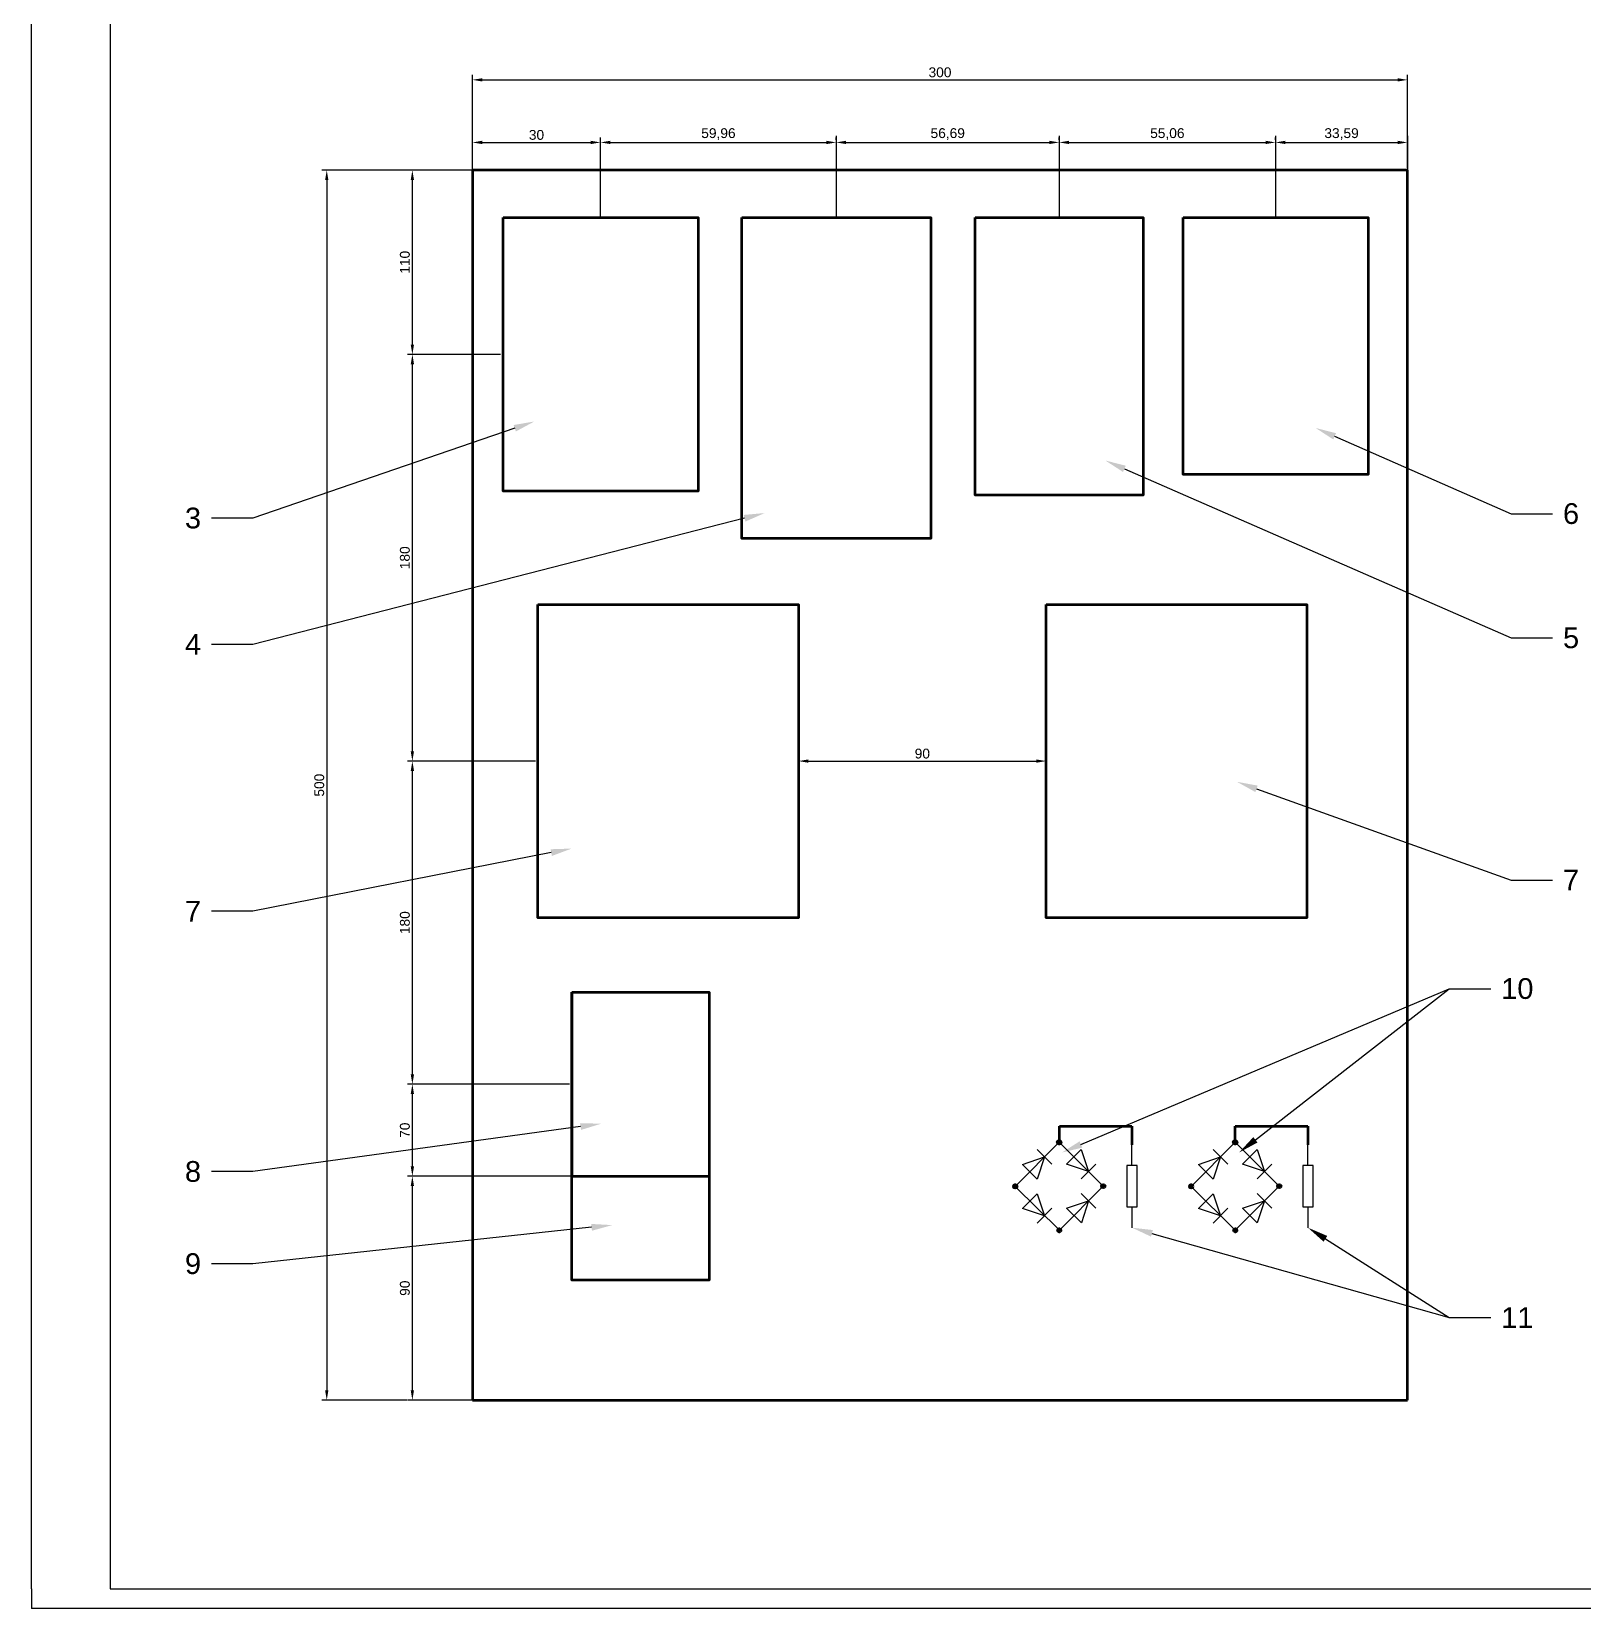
# Model space of a CAD drawing. Header units: millimetres. Extents: x 1158 to 1752, y 1553 to 2378.
# Drawn here: x 1158.1 to 1552.9, y 1553 to 1954.2 of the extents above; entities that cross this region are included whole.
import ezdxf
from ezdxf import colors
from ezdxf.entities.mleader import LeaderData, LeaderLine
from ezdxf.enums import TextEntityAlignment as Align
from ezdxf.math import Vec2, Vec3

# ---------------------------------------------------------------- set-up
doc = ezdxf.new("R2010")
doc.units = ezdxf.units.MM
doc.layers.add('SYMS', color=7, linetype='Continuous')
doc.styles.get("Standard").update_dxf_attribs({"font": 'arial.ttf'})
doc.styles.add('WD_IEC', font='isocp2.shx', dxfattribs={"width": 0.9, "height": 4})
doc.dimstyles.new('ISO-25', dxfattribs={"dimtxt": 2.5, "dimasz": 2.5, "dimexe": 1.25, "dimexo": 0.625, "dimtad": 1, "dimtxsty": 'Standard', "dimcen": 2.5, "dimadec": 0, "dimazin": 0, "dimtfac": 1, "dimtmove": 0, "dimatfit": 3, "dimfxl": 1, "dimarcsym": 0})

# ---------------------------------------------------------------- blocks, each defined once
blk = doc.blocks.new('HDI1')
for p, q in [((-7.5, 0), (7.5, 0)), ((-2.5, 2.5), (2.5, 0)), ((-2.5, -2.5), (-2.5, 2.5)), ((2.5, 0), (-2.5, -2.5)), ((2.5, -2.5), (2.5, 2.5))]:
    blk.add_line(p, q)
at = {"style": 'WD_IEC'}
for tag, p in [('INST', (0, 11.12)), ('LOC', (0, 7.62)), ('TAG1', (0, 4.12)), ('DESC1', (0, -7.5)), ('DESC2', (0, -11)), ('DESC3', (0, -14.5))]:
    blk.add_attdef(tag, text='', height=2.5, dxfattribs=at).set_placement(p, align=Align.CENTER)
for tag, p, height, flags in [('MFG', (4.92, 12.12), 1.5, 9), ('CAT', (4.92, 9.62), 1.5, 9), ('X4TERM01', (-7.5, 0), 0.32, 1), ('TERM01', (-7.5, 1), 2, 8), ('X1TERM02', (7.5, 0), 0.32, 1), ('ASSYCODE', (12.25, -2.75), 1, 1), ('FAMILY', (12.25, -4.25), 1, 1), ('WDBLKNAM', (12.25, -7.25), 1, 1), ('CATDESC', (12.25, -5.75), 1, 1)]:
    blk.add_attdef(tag, p, '', height=height, dxfattribs=dict(at, flags=flags))
at = {"style": 'WD_IEC', "flags": 8}
blk.add_attdef('TERM02', text='', height=2, dxfattribs=at).set_placement((7.5, 1), align=Align.RIGHT)
blk = doc.blocks.new('HRE1B')
for p, q in [((-5, 0), (-10, 0)), ((5, 0), (10, 0))]:
    blk.add_line(p, q)
blk.add_lwpolyline([(-5, -1.25), (5, -1.25), (5, 1.25), (-5, 1.25)], close=True)
at = {"style": 'WD_IEC'}
for tag, p in [('INST', (-7.5, 11.12)), ('LOC', (-7.5, 7.62)), ('TAG1', (-7.5, 4.12)), ('DESC1', (-7.5, -7.25)), ('DESC2', (-7.5, -10.75)), ('DESC3', (-7.5, -14.25))]:
    blk.add_attdef(tag, text='', height=2.5, dxfattribs=at).set_placement(p, align=Align.RIGHT)
for tag, p, height, flags in [('MFG', (7.42, 12.12), 1.5, 9), ('CAT', (7.42, 9.62), 1.5, 9), ('X4TERM01', (-10, 0), 0.32, 1), ('TERM01', (-10, 1), 2, 8), ('X1TERM02', (10, 0), 0.32, 1), ('ASSYCODE', (6, -2.75), 1, 1), ('FAMILY', (6, -4.25), 1, 1), ('CATDESC', (6, -5.75), 1, 1)]:
    blk.add_attdef(tag, p, '', height=height, dxfattribs=dict(at, flags=flags))
blk.add_attdef('RATING1', (-2.58, 4.12), '', height=2.5, dxfattribs=at)
at = {"style": 'WD_IEC', "flags": 8}
blk.add_attdef('TERM02', text='', height=2, dxfattribs=at).set_placement((10, 1), align=Align.RIGHT)
blk = doc.blocks.new('*D18')
at = {"color": 0, "lineweight": -2, "transparency": 16777216}
for p, q in [((1295.82, 1662.94), (1253.77, 1662.94)), ((1255.02, 1608.46), (1255.02, 1660.44)), ((1270.48, 1605.96), (1253.77, 1605.96))]:
    blk.add_line(p, q, dxfattribs=at)
at = {"color": 0, "lineweight": 25, "transparency": 16777216}
for points in [[(1254.6, 1660.44), (1255.44, 1660.44), (1255.02, 1662.94)], [(1254.6, 1608.46), (1255.44, 1608.46), (1255.02, 1605.96)]]:
    blk.add_solid(points, dxfattribs=at)
at = {"layer": 'Defpoints', "color": 0, "lineweight": 25, "transparency": 16777216}
for p in [(1255.02, 1662.94), (1296.44, 1662.94), (1271.11, 1605.96)]:
    blk.add_point(p, dxfattribs=at)
at = {"color": 0, "transparency": 16777216, "insert": (1253.12, 1634.45), "char_height": 2.5, "attachment_point": 5, "rotation": 90}
blk.add_mtext('90', dxfattribs=at)
blk = doc.blocks.new('*D19')
at = {"color": 0, "lineweight": -2, "transparency": 16777216}
for p, q in [((1294.99, 1686.34), (1253.77, 1686.34)), ((1255.02, 1665.44), (1255.02, 1683.84)), ((1254.39, 1662.94), (1253.77, 1662.94))]:
    blk.add_line(p, q, dxfattribs=at)
at = {"color": 0, "lineweight": 25, "transparency": 16777216}
for points in [[(1254.6, 1683.84), (1255.44, 1683.84), (1255.02, 1686.34)], [(1254.6, 1665.44), (1255.44, 1665.44), (1255.02, 1662.94)]]:
    blk.add_solid(points, dxfattribs=at)
at = {"layer": 'Defpoints', "color": 0, "lineweight": 25, "transparency": 16777216}
for p in [(1255.02, 1686.34), (1295.62, 1686.34), (1255.02, 1662.94)]:
    blk.add_point(p, dxfattribs=at)
at = {"color": 0, "transparency": 16777216, "insert": (1253.12, 1674.64), "char_height": 2.5, "attachment_point": 5, "rotation": 90}
blk.add_mtext('70', dxfattribs=at)
blk = doc.blocks.new('*D20')
at = {"color": 0, "lineweight": -2, "transparency": 16777216}
for p, q in [((1286.31, 1768.55), (1253.77, 1768.55)), ((1255.02, 1688.84), (1255.02, 1766.05)), ((1254.39, 1686.34), (1253.77, 1686.34))]:
    blk.add_line(p, q, dxfattribs=at)
at = {"color": 0, "lineweight": 25, "transparency": 16777216}
for points in [[(1254.6, 1766.05), (1255.44, 1766.05), (1255.02, 1768.55)], [(1254.6, 1688.84), (1255.44, 1688.84), (1255.02, 1686.34)]]:
    blk.add_solid(points, dxfattribs=at)
at = {"layer": 'Defpoints', "color": 0, "lineweight": 25, "transparency": 16777216}
for p in [(1255.02, 1768.55), (1286.94, 1768.55), (1255.02, 1686.34)]:
    blk.add_point(p, dxfattribs=at)
at = {"color": 0, "transparency": 16777216, "insert": (1253.12, 1727.44), "char_height": 2.5, "attachment_point": 5, "rotation": 90}
blk.add_mtext('180', dxfattribs=at)
blk = doc.blocks.new('*D21')
at = {"color": 0, "lineweight": -2, "transparency": 16777216}
for p, q in [((1277.48, 1872.02), (1253.77, 1872.02)), ((1255.02, 1771.05), (1255.02, 1869.52)), ((1254.39, 1768.55), (1253.77, 1768.55))]:
    blk.add_line(p, q, dxfattribs=at)
at = {"color": 0, "lineweight": 25, "transparency": 16777216}
for points in [[(1254.6, 1869.52), (1255.44, 1869.52), (1255.02, 1872.02)], [(1254.6, 1771.05), (1255.44, 1771.05), (1255.02, 1768.55)]]:
    blk.add_solid(points, dxfattribs=at)
at = {"layer": 'Defpoints', "color": 0, "lineweight": 25, "transparency": 16777216}
for p in [(1255.02, 1872.02), (1278.11, 1872.02), (1255.02, 1768.55)]:
    blk.add_point(p, dxfattribs=at)
at = {"color": 0, "transparency": 16777216, "insert": (1253.12, 1820.28), "char_height": 2.5, "attachment_point": 5, "rotation": 90}
blk.add_mtext('180', dxfattribs=at)
blk = doc.blocks.new('*D22')
at = {"color": 0, "lineweight": -2, "transparency": 16777216}
for p, q in [((1254.39, 1918.9), (1253.77, 1918.9)), ((1255.02, 1874.52), (1255.02, 1916.4)), ((1254.39, 1872.02), (1253.77, 1872.02))]:
    blk.add_line(p, q, dxfattribs=at)
at = {"color": 0, "lineweight": 25, "transparency": 16777216}
for points in [[(1254.6, 1916.4), (1255.44, 1916.4), (1255.02, 1918.9)], [(1254.6, 1874.52), (1255.44, 1874.52), (1255.02, 1872.02)]]:
    blk.add_solid(points, dxfattribs=at)
at = {"layer": 'Defpoints', "color": 0, "lineweight": 25, "transparency": 16777216}
for p in [(1255.02, 1918.9), (1255.02, 1918.9), (1255.02, 1872.02)]:
    blk.add_point(p, dxfattribs=at)
at = {"color": 0, "transparency": 16777216, "insert": (1253.12, 1895.46), "char_height": 2.5, "attachment_point": 5, "rotation": 90}
blk.add_mtext('110', dxfattribs=at)
blk = doc.blocks.new('*D23')
at = {"color": 0, "lineweight": -2, "transparency": 16777216}
for p, q in [((1253.57, 1918.9), (1231.99, 1918.9)), ((1233.24, 1916.4), (1233.24, 1608.46)), ((1253.57, 1605.96), (1231.99, 1605.96))]:
    blk.add_line(p, q, dxfattribs=at)
at = {"color": 0, "lineweight": 25, "transparency": 16777216}
for points in [[(1232.82, 1916.4), (1233.66, 1916.4), (1233.24, 1918.9)], [(1232.82, 1608.46), (1233.66, 1608.46), (1233.24, 1605.96)]]:
    blk.add_solid(points, dxfattribs=at)
at = {"layer": 'Defpoints', "color": 0, "lineweight": 25, "transparency": 16777216}
for p in [(1254.19, 1918.9), (1233.24, 1605.96), (1254.19, 1605.96)]:
    blk.add_point(p, dxfattribs=at)
at = {"color": 0, "transparency": 16777216, "insert": (1231.34, 1762.43), "char_height": 2.5, "attachment_point": 5, "rotation": 90}
blk.add_mtext('500', dxfattribs=at)
blk = doc.blocks.new('*D24')
at = {"color": 0, "lineweight": -2, "transparency": 16777216}
for p, q in [((1353.26, 1769.17), (1353.26, 1769.8)), ((1416.25, 1769.17), (1416.25, 1769.8)), ((1355.76, 1768.55), (1413.75, 1768.55))]:
    blk.add_line(p, q, dxfattribs=at)
at = {"color": 0, "lineweight": 25, "transparency": 16777216}
for points in [[(1355.76, 1768.97), (1355.76, 1768.13), (1353.26, 1768.55)], [(1413.75, 1768.97), (1413.75, 1768.13), (1416.25, 1768.55)]]:
    blk.add_solid(points, dxfattribs=at)
at = {"layer": 'Defpoints', "color": 0, "lineweight": 25, "transparency": 16777216}
for p in [(1353.26, 1768.55), (1416.25, 1768.55), (1416.25, 1768.55)]:
    blk.add_point(p, dxfattribs=at)
at = {"color": 0, "lineweight": 70, "transparency": 16777216, "insert": (1384.75, 1770.45), "char_height": 2.5, "attachment_point": 5}
blk.add_mtext('90', dxfattribs=at)
blk = doc.blocks.new('*D25')
at = {"color": 0, "lineweight": -2, "transparency": 16777216}
for p, q in [((1270.28, 1918.7), (1270.28, 1927.2)), ((1272.78, 1925.95), (1300.4, 1925.95)), ((1302.9, 1906.64), (1302.9, 1927.2))]:
    blk.add_line(p, q, dxfattribs=at)
at = {"color": 0, "lineweight": 25, "transparency": 16777216}
for points in [[(1272.78, 1926.37), (1272.78, 1925.53), (1270.28, 1925.95)], [(1300.4, 1926.37), (1300.4, 1925.53), (1302.9, 1925.95)]]:
    blk.add_solid(points, dxfattribs=at)
at = {"layer": 'Defpoints', "color": 0, "lineweight": 25, "transparency": 16777216}
for p in [(1302.9, 1925.95), (1270.28, 1918.07), (1302.9, 1906.02)]:
    blk.add_point(p, dxfattribs=at)
at = {"color": 0, "transparency": 16777216, "insert": (1286.59, 1927.85), "char_height": 2.5, "attachment_point": 5}
blk.add_mtext('30', dxfattribs=at)
blk = doc.blocks.new('*D26')
at = {"color": 0, "lineweight": -2, "transparency": 16777216}
for p, q in [((1302.9, 1926.57), (1302.9, 1927.2)), ((1305.4, 1925.95), (1360.36, 1925.95)), ((1362.86, 1926.57), (1362.86, 1927.2))]:
    blk.add_line(p, q, dxfattribs=at)
at = {"color": 0, "lineweight": 25, "transparency": 16777216}
for points in [[(1305.4, 1926.37), (1305.4, 1925.53), (1302.9, 1925.95)], [(1360.36, 1926.37), (1360.36, 1925.53), (1362.86, 1925.95)]]:
    blk.add_solid(points, dxfattribs=at)
at = {"layer": 'Defpoints', "color": 0, "lineweight": 25, "transparency": 16777216}
for p in [(1302.9, 1925.95), (1362.86, 1925.95), (1362.86, 1925.95)]:
    blk.add_point(p, dxfattribs=at)
at = {"color": 0, "transparency": 16777216, "insert": (1332.88, 1928.08), "char_height": 2.5, "attachment_point": 5}
blk.add_mtext('59,96', dxfattribs=at)
blk = doc.blocks.new('*D27')
at = {"color": 0, "lineweight": -2, "transparency": 16777216}
for p, q in [((1362.86, 1926.57), (1362.86, 1927.2)), ((1365.36, 1925.95), (1417.05, 1925.95)), ((1419.55, 1926.57), (1419.55, 1927.2))]:
    blk.add_line(p, q, dxfattribs=at)
at = {"color": 0, "lineweight": 25, "transparency": 16777216}
for points in [[(1365.36, 1926.37), (1365.36, 1925.53), (1362.86, 1925.95)], [(1417.05, 1926.37), (1417.05, 1925.53), (1419.55, 1925.95)]]:
    blk.add_solid(points, dxfattribs=at)
at = {"layer": 'Defpoints', "color": 0, "lineweight": 25, "transparency": 16777216}
for p in [(1362.86, 1925.95), (1419.55, 1925.95), (1419.55, 1925.95)]:
    blk.add_point(p, dxfattribs=at)
at = {"color": 0, "transparency": 16777216, "insert": (1391.21, 1928.08), "char_height": 2.5, "attachment_point": 5}
blk.add_mtext('56,69', dxfattribs=at)
blk = doc.blocks.new('*D28')
at = {"color": 0, "lineweight": -2, "transparency": 16777216}
for p, q in [((1419.55, 1926.57), (1419.55, 1927.2)), ((1422.05, 1925.95), (1472.11, 1925.95)), ((1474.61, 1926.57), (1474.61, 1927.2))]:
    blk.add_line(p, q, dxfattribs=at)
at = {"color": 0, "lineweight": 25, "transparency": 16777216}
for points in [[(1422.05, 1926.37), (1422.05, 1925.53), (1419.55, 1925.95)], [(1472.11, 1926.37), (1472.11, 1925.53), (1474.61, 1925.95)]]:
    blk.add_solid(points, dxfattribs=at)
at = {"layer": 'Defpoints', "color": 0, "lineweight": 25, "transparency": 16777216}
for p in [(1419.55, 1925.95), (1474.61, 1925.95), (1474.61, 1925.95)]:
    blk.add_point(p, dxfattribs=at)
at = {"color": 0, "transparency": 16777216, "insert": (1447.08, 1928.08), "char_height": 2.5, "attachment_point": 5}
blk.add_mtext('55,06', dxfattribs=at)
blk = doc.blocks.new('*D29')
at = {"color": 0, "lineweight": -2, "transparency": 16777216}
for p, q in [((1474.61, 1926.57), (1474.61, 1927.2)), ((1477.11, 1925.95), (1505.7, 1925.95)), ((1508.2, 1926.57), (1508.2, 1927.2))]:
    blk.add_line(p, q, dxfattribs=at)
at = {"color": 0, "lineweight": 25, "transparency": 16777216}
for points in [[(1477.11, 1926.37), (1477.11, 1925.53), (1474.61, 1925.95)], [(1505.7, 1926.37), (1505.7, 1925.53), (1508.2, 1925.95)]]:
    blk.add_solid(points, dxfattribs=at)
at = {"layer": 'Defpoints', "color": 0, "lineweight": 25, "transparency": 16777216}
for p in [(1474.61, 1925.95), (1508.2, 1925.95), (1508.2, 1925.95)]:
    blk.add_point(p, dxfattribs=at)
at = {"color": 0, "transparency": 16777216, "insert": (1491.4, 1928.08), "char_height": 2.5, "attachment_point": 5}
blk.add_mtext('33,59', dxfattribs=at)
blk = doc.blocks.new('*D30')
at = {"color": 0, "lineweight": -2, "transparency": 16777216}
for p, q in [((1270.28, 1919.52), (1270.28, 1943.12)), ((1272.78, 1941.87), (1505.7, 1941.87)), ((1508.2, 1919.52), (1508.2, 1943.12))]:
    blk.add_line(p, q, dxfattribs=at)
at = {"color": 0, "lineweight": 25, "transparency": 16777216}
for points in [[(1272.78, 1942.28), (1272.78, 1941.45), (1270.28, 1941.87)], [(1505.7, 1942.28), (1505.7, 1941.45), (1508.2, 1941.87)]]:
    blk.add_solid(points, dxfattribs=at)
at = {"layer": 'Defpoints', "color": 0, "lineweight": 25, "transparency": 16777216}
for p in [(1508.2, 1941.87), (1270.28, 1918.9), (1508.2, 1918.9)]:
    blk.add_point(p, dxfattribs=at)
at = {"color": 0, "transparency": 16777216, "insert": (1389.24, 1943.77), "char_height": 2.5, "attachment_point": 5}
blk.add_mtext('300', dxfattribs=at)

msp = doc.modelspace()

# ---------------------------------------------------------------- hatches: boundary and pattern name
at = {"lineweight": 70}
h = msp.add_hatch(color=256, dxfattribs=at)
h.dxf.hatch_style = 1
h.paths.add_polyline_path([(1419.223, 1671.902, 0.1982648), (1419.089, 1671.578, 1), (1420.007, 1671.578, 0.1995601), (1419.872, 1671.903), (1419.548, 1671.578)])
h.paths.add_polyline_path([(1419.223, 1671.902), (1419.548, 1671.578), (1419.872, 1671.903, 0.4142136)])
h = msp.add_hatch(color=256, dxfattribs=at)
h.dxf.hatch_style = 1
h.paths.add_polyline_path([(1419.279, 1671.846, 0.1982648), (1419.145, 1671.522, 1), (1420.063, 1671.522, 0.1995601), (1419.928, 1671.848), (1419.604, 1671.522)])
h.paths.add_polyline_path([(1419.279, 1671.846), (1419.604, 1671.522), (1419.928, 1671.848, 0.4142136)])
h = msp.add_hatch(color=256, dxfattribs=at)
h.dxf.hatch_style = 1
h.paths.add_polyline_path([(1463.983, 1671.902, 0.1982648), (1463.849, 1671.578, 1), (1464.767, 1671.578, 0.1995601), (1464.632, 1671.903), (1464.308, 1671.578)])
h.paths.add_polyline_path([(1463.983, 1671.902), (1464.308, 1671.578), (1464.632, 1671.903, 0.4142136)])
h = msp.add_hatch(color=256, dxfattribs=at)
h.dxf.hatch_style = 1
h.paths.add_polyline_path([(1464.038, 1671.846, 0.1982648), (1463.905, 1671.522, 1), (1464.823, 1671.522, 0.1995601), (1464.688, 1671.848), (1464.364, 1671.522)])
h.paths.add_polyline_path([(1464.038, 1671.846), (1464.364, 1671.522), (1464.688, 1671.848, 0.4142136)])
h = msp.add_hatch(color=256, dxfattribs=at)
h.dxf.hatch_style = 1
h.paths.add_polyline_path([(1408.05, 1660.673, 0.1982648), (1407.916, 1660.35, 1), (1408.835, 1660.35, 0.1995601), (1408.699, 1660.675), (1408.376, 1660.35)])
h.paths.add_polyline_path([(1408.05, 1660.673), (1408.376, 1660.35), (1408.699, 1660.675, 0.4142136)])
h = msp.add_hatch(color=256, dxfattribs=at)
h.dxf.hatch_style = 1
h.paths.add_polyline_path([(1408.05, 1660.673, 0.1982648), (1407.916, 1660.35, 1), (1408.835, 1660.35, 0.1995601), (1408.699, 1660.675), (1408.376, 1660.35)])
h.paths.add_polyline_path([(1408.05, 1660.673), (1408.376, 1660.35), (1408.699, 1660.675, 0.4142136)])
h = msp.add_hatch(color=256, dxfattribs=at)
h.dxf.hatch_style = 1
h.paths.add_polyline_path([(1430.451, 1660.729, 0.1982648), (1430.318, 1660.405, 1), (1431.236, 1660.405, 0.1995601), (1431.1, 1660.731), (1430.777, 1660.405)])
h.paths.add_polyline_path([(1430.451, 1660.729), (1430.777, 1660.405), (1431.1, 1660.731, 0.4142136)])
h = msp.add_hatch(color=256, dxfattribs=at)
h.dxf.hatch_style = 1
h.paths.add_polyline_path([(1430.451, 1660.729, 0.1982648), (1430.318, 1660.405, 1), (1431.236, 1660.405, 0.1995601), (1431.1, 1660.731), (1430.777, 1660.405)])
h.paths.add_polyline_path([(1430.451, 1660.729), (1430.777, 1660.405), (1431.1, 1660.731, 0.4142136)])
h = msp.add_hatch(color=256, dxfattribs=at)
h.dxf.hatch_style = 1
h.paths.add_polyline_path([(1452.81, 1660.673, 0.1982648), (1452.676, 1660.35, 1), (1453.595, 1660.35, 0.1995601), (1453.459, 1660.675), (1453.135, 1660.35)])
h.paths.add_polyline_path([(1452.81, 1660.673), (1453.135, 1660.35), (1453.459, 1660.675, 0.4142136)])
h = msp.add_hatch(color=256, dxfattribs=at)
h.dxf.hatch_style = 1
h.paths.add_polyline_path([(1452.81, 1660.673, 0.1982648), (1452.676, 1660.35, 1), (1453.595, 1660.35, 0.1995601), (1453.459, 1660.675), (1453.135, 1660.35)])
h.paths.add_polyline_path([(1452.81, 1660.673), (1453.135, 1660.35), (1453.459, 1660.675, 0.4142136)])
h = msp.add_hatch(color=256, dxfattribs=at)
h.dxf.hatch_style = 1
h.paths.add_polyline_path([(1475.211, 1660.729, 0.1982648), (1475.077, 1660.405, 1), (1475.996, 1660.405, 0.1995601), (1475.86, 1660.731), (1475.537, 1660.405)])
h.paths.add_polyline_path([(1475.211, 1660.729), (1475.537, 1660.405), (1475.86, 1660.731, 0.4142136)])
h = msp.add_hatch(color=256, dxfattribs=at)
h.dxf.hatch_style = 1
h.paths.add_polyline_path([(1475.211, 1660.729, 0.1982648), (1475.077, 1660.405, 1), (1475.996, 1660.405, 0.1995601), (1475.86, 1660.731), (1475.537, 1660.405)])
h.paths.add_polyline_path([(1475.211, 1660.729), (1475.537, 1660.405), (1475.86, 1660.731, 0.4142136)])
h = msp.add_hatch(color=256, dxfattribs=at)
h.dxf.hatch_style = 1
h.paths.add_polyline_path([(1419.279, 1649.501, 0.1982648), (1419.145, 1649.177, 1), (1420.063, 1649.177, 0.1995601), (1419.928, 1649.502), (1419.604, 1649.177)])
h.paths.add_polyline_path([(1419.279, 1649.501), (1419.604, 1649.177), (1419.928, 1649.502, 0.4142136)])
h = msp.add_hatch(color=256, dxfattribs=at)
h.dxf.hatch_style = 1
h.paths.add_polyline_path([(1464.038, 1649.501, 0.1982648), (1463.905, 1649.177, 1), (1464.823, 1649.177, 0.1995601), (1464.688, 1649.502), (1464.364, 1649.177)])
h.paths.add_polyline_path([(1464.038, 1649.501), (1464.364, 1649.177), (1464.688, 1649.502, 0.4142136)])

# ---------------------------------------------------------------- linework, layer by layer
at = {"lineweight": 25}
for p, q in [((1158.139, 1557.971), (1158.139, 2377.971)), ((1178.139, 2372.971), (1178.139, 1557.971)), ((1158.139, 1557.971), (1158.139, 1552.971)), ((1178.139, 1557.971), (1747.139, 1557.971)), ((1178.139, 1557.971), (1178.139, 1557.971)), ((1752.139, 1552.971), (1158.139, 1552.971))]:
    msp.add_line(p, q, dxfattribs=at)
for p, q in [((1362.861, 1927.599), (1362.861, 1906.84)), ((1419.553, 1927.599), (1419.553, 1906.84)), ((1474.61, 1927.599), (1474.61, 1906.84)), ((1508.2, 1927.599), (1508.2, 1906.84)), ((1270.281, 1918.895), (1253.369, 1918.895))]:
    msp.add_line(p, q)
at = {"lineweight": 70}
for p, q in [((1270.281, 1918.895), (1270.281, 1605.956)), ((1508.2, 1918.895), (1270.281, 1918.895)), ((1508.2, 1605.956), (1508.2, 1918.895)), ((1295.616, 1709.73), (1295.616, 1662.945)), ((1419.604, 1671.522), (1419.604, 1675.637)), ((1419.604, 1675.637), (1438.082, 1675.637)), ((1438.082, 1675.637), (1438.082, 1670.965)), ((1464.364, 1671.522), (1464.364, 1675.637)), ((1464.364, 1675.637), (1482.842, 1675.637)), ((1482.842, 1675.637), (1482.842, 1670.965)), ((1295.616, 1662.945), (1330.489, 1662.945)), ((1270.281, 1605.956), (1508.2, 1605.956))]:
    msp.add_line(p, q, dxfattribs=at)
for points in [[(1278.109, 1906.84), (1327.698, 1906.84), (1327.698, 1837.197), (1278.109, 1837.197)], [(1338.818, 1906.84), (1386.904, 1906.84), (1386.904, 1825.189), (1338.818, 1825.189)], [(1398.169, 1906.84), (1440.937, 1906.84), (1440.937, 1836.214), (1398.169, 1836.214)], [(1451.063, 1906.84), (1498.157, 1906.84), (1498.157, 1841.498), (1451.063, 1841.498)], [(1286.935, 1808.392), (1353.257, 1808.392), (1353.257, 1728.706), (1286.935, 1728.706)], [(1416.251, 1808.392), (1482.573, 1808.392), (1482.573, 1728.706), (1416.251, 1728.706)], [(1295.616, 1709.73), (1330.489, 1709.73), (1330.489, 1636.46), (1295.616, 1636.46)]]:
    msp.add_lwpolyline(points, close=True, dxfattribs=at)
for centre in [(1419.548, 1671.578), (1419.604, 1671.522), (1464.308, 1671.578), (1464.364, 1671.522), (1408.376, 1660.35), (1408.376, 1660.35), (1430.777, 1660.405), (1430.777, 1660.405), (1453.135, 1660.35), (1453.135, 1660.35), (1475.537, 1660.405), (1475.537, 1660.405), (1419.604, 1649.177), (1464.364, 1649.177)]:
    msp.add_circle(centre, 0.459, dxfattribs=at)

# ---------------------------------------------------------------- block references
at = {"layer": 'SYMS', "lineweight": 70, "xscale": 1.056, "yscale": 1.056, "zscale": 1.056}
for name, p, rotation in [('HDI1', (1413.962, 1665.964), 45.14278194147962), ('HDI1', (1425.162, 1665.992), 315.142781941479), ('HDI1', (1458.722, 1665.964), 45.14278194147962), ('HDI1', (1469.922, 1665.992), 315.142781941479), ('HRE1B', (1438.082, 1660.405), 269.9999999999999), ('HRE1B', (1482.842, 1660.405), 269.9999999999999), ('HDI1', (1413.99, 1654.763), 315.142781941479), ('HDI1', (1425.19, 1654.791), 45.14278194147962), ('HDI1', (1458.75, 1654.763), 315.142781941479), ('HDI1', (1469.95, 1654.791), 45.14278194147962)]:
    msp.add_blockref(name, p, dxfattribs=dict(at, rotation=rotation))

# ---------------------------------------------------------------- dimensions: what is measured, and where the dimension line sits
for base, p1, p2, text, picture, middle in [((1508.2, 1941.867), (1270.281, 1918.895), (1508.2, 1918.895), '300', '*D30', (1389.24, 1943.769)), ((1302.903, 1925.949), (1270.281, 1918.07), (1302.903, 1906.015), '30', '*D25', (1286.592, 1927.852))]:
    dim = msp.add_linear_dim(base=base, p1=p1, p2=p2, text=text, dimstyle='ISO-25')
    dim.commit()
    dim.dimension.update_dxf_attribs({"geometry": picture, "text_midpoint": middle})
for base, p1, p2, picture, middle in [((1362.861, 1925.949), (1302.903, 1925.949), (1362.861, 1925.949), '*D26', (1332.882, 1928.077)), ((1419.553, 1925.949), (1362.861, 1925.949), (1419.553, 1925.949), '*D27', (1391.207, 1928.077)), ((1474.61, 1925.949), (1419.553, 1925.949), (1474.61, 1925.949), '*D28', (1447.082, 1928.077)), ((1508.2, 1925.949), (1474.61, 1925.949), (1508.2, 1925.949), '*D29', (1491.405, 1928.077))]:
    dim = msp.add_linear_dim(base=base, p1=p1, p2=p2, dimstyle='ISO-25')
    dim.commit()
    dim.dimension.update_dxf_attribs({"geometry": picture, "text_midpoint": middle})
for base, p1, p2, text, picture, middle in [((1233.24, 1605.956), (1254.194, 1918.895), (1254.194, 1605.956), '500', '*D23', (1231.338, 1762.426)), ((1255.019, 1918.895), (1255.019, 1872.018), (1255.019, 1918.895), '110', '*D22', (1253.117, 1895.457)), ((1255.019, 1872.018), (1255.019, 1768.549), (1278.109, 1872.018), '180', '*D21', (1253.117, 1820.284)), ((1255.019, 1768.549), (1255.019, 1686.337), (1286.935, 1768.549), '180', '*D20', (1253.117, 1727.443)), ((1255.019, 1686.337), (1255.019, 1662.945), (1295.616, 1686.337), '70', '*D19', (1253.117, 1674.641)), ((1255.019, 1662.945), (1271.106, 1605.956), (1296.441, 1662.945), '90', '*D18', (1253.117, 1634.45))]:
    dim = msp.add_linear_dim(base=base, p1=p1, p2=p2, angle=90, text=text, dimstyle='ISO-25')
    dim.commit()
    dim.dimension.update_dxf_attribs({"geometry": picture, "text_midpoint": middle})
at = {"lineweight": 70}
dim = msp.add_linear_dim(base=(1416.251, 1768.549), p1=(1353.257, 1768.549), p2=(1416.251, 1768.549), text='90', dimstyle='ISO-25', dxfattribs=at)
dim.commit()
dim.dimension.update_dxf_attribs({"geometry": '*D24', "text_midpoint": (1384.754, 1770.451)})

# ---------------------------------------------------------------- leaders
ml = msp.add_multileader_mtext('Standard')
ml.set_content('3', color=256)
ml.set_leader_properties()
ml.build(insert=Vec2(0, 0))
ml.multileader.update_dxf_attribs({"arrow_head_size": 5.28})
ctx = ml.context
ctx.base_point, ctx.char_height, ctx.arrow_head_size, ctx.landing_gap_size, ctx.plane_origin = Vec3(1195.166, 1830.346), 5.28, 5.28, 2.64, Vec3(1286.054, 1854.952)
ctx.text_align_type = 2
notes = []
notes.append((ctx, [(0, (1, 1, 0), (1214.464, 1830.346), (-1, 0), 10.56, [(0, [(1286.054, 1854.952)], 0, [])])]))
ctx.mtext.insert, ctx.mtext.alignment, ctx.mtext.flow_direction = Vec3(1201.264, 1833.033), 3, 5
ml = msp.add_multileader_mtext('Standard')
ml.set_content('6', color=256)
ml.set_leader_properties()
ml.build(insert=Vec2(0, 0))
ml.multileader.update_dxf_attribs({"arrow_head_size": 5.28})
ctx = ml.context
ctx.base_point, ctx.char_height, ctx.arrow_head_size, ctx.landing_gap_size, ctx.plane_origin = Vec3(1545.094, 1831.479), 5.28, 5.28, 2.64, Vec3(1484.807, 1853.3)
notes.append((ctx, [(0, (1, 1, 0), (1534.534, 1831.479), (1, 0), 10.56, [(0, [(1484.807, 1853.3)], 0, [])])]))
ctx.mtext.insert, ctx.mtext.flow_direction = Vec3(1547.734, 1834.164), 5
ml = msp.add_multileader_mtext('Standard')
ml.set_content('5', color=256)
ml.set_leader_properties()
ml.build(insert=Vec2(0, 0))
ml.multileader.update_dxf_attribs({"arrow_head_size": 5.28})
ctx = ml.context
ctx.base_point, ctx.char_height, ctx.arrow_head_size, ctx.landing_gap_size, ctx.plane_origin = Vec3(1545.094, 1799.876), 5.28, 5.28, 2.64, Vec3(1431.312, 1845.023)
notes.append((ctx, [(0, (1, 1, 0), (1534.534, 1799.876), (1, 0), 10.56, [(0, [(1431.312, 1845.023)], 0, [])])]))
ctx.mtext.insert, ctx.mtext.flow_direction = Vec3(1547.734, 1802.561), 5
ml = msp.add_multileader_mtext('Standard')
ml.set_content('4', color=256)
ml.set_leader_properties()
ml.build(insert=Vec2(0, 0))
ml.multileader.update_dxf_attribs({"arrow_head_size": 5.28})
ctx = ml.context
ctx.base_point, ctx.char_height, ctx.arrow_head_size, ctx.landing_gap_size, ctx.plane_origin = Vec3(1194.972, 1798.227), 5.28, 5.28, 2.64, Vec3(1344.648, 1831.653)
ctx.text_align_type = 2
notes.append((ctx, [(0, (1, 1, 0), (1214.464, 1798.227), (-1, 0), 10.56, [(0, [(1344.648, 1831.653)], 0, [])])]))
ctx.mtext.insert, ctx.mtext.alignment, ctx.mtext.flow_direction = Vec3(1201.264, 1800.867), 3, 5
ml = msp.add_multileader_mtext('Standard')
ml.set_content('7', color=256)
ml.set_leader_properties()
ml.build(insert=Vec2(0, 0))
ml.multileader.update_dxf_attribs({"arrow_head_size": 5.28})
ctx = ml.context
ctx.base_point, ctx.char_height, ctx.arrow_head_size, ctx.landing_gap_size, ctx.plane_origin = Vec3(1545.094, 1738.281), 5.28, 5.28, 2.64, Vec3(1464.788, 1763.282)
notes.append((ctx, [(0, (1, 1, 0), (1534.534, 1738.281), (1, 0), 10.56, [(0, [(1464.788, 1763.282)], 0, [])])]))
ctx.mtext.insert, ctx.mtext.flow_direction = Vec3(1547.734, 1740.921), 5
ml = msp.add_multileader_mtext('Standard')
ml.set_content('7', color=256)
ml.set_leader_properties()
ml.build(insert=Vec2(0, 0))
ml.multileader.update_dxf_attribs({"arrow_head_size": 5.28})
ctx = ml.context
ctx.base_point, ctx.char_height, ctx.arrow_head_size, ctx.landing_gap_size, ctx.plane_origin = Vec3(1195.206, 1730.343), 5.28, 5.28, 2.64, Vec3(1295.526, 1746.29)
ctx.text_align_type = 2
notes.append((ctx, [(0, (1, 1, 0), (1214.464, 1730.343), (-1, 0), 10.56, [(0, [(1295.526, 1746.29)], 0, [])])]))
ctx.mtext.insert, ctx.mtext.alignment, ctx.mtext.flow_direction = Vec3(1201.264, 1732.983), 3, 5
ml = msp.add_multileader_mtext('Standard')
ml.set_content('10', color=256)
ml.set_leader_properties()
ml.build(insert=Vec2(0, 0))
ml.multileader.update_dxf_attribs({"arrow_head_size": 5.28})
ctx = ml.context
ctx.base_point, ctx.char_height, ctx.arrow_head_size, ctx.landing_gap_size, ctx.plane_origin = Vec3(1529.367, 1710.642), 5.28, 5.28, 2.64, Vec3(1420.243, 1668.961)
notes.append((ctx, [(0, (1, 1, 0), (1518.807, 1710.642), (1, 0), 10.56, [(0, [(1420.243, 1668.961)], 0, [])])]))
ctx.mtext.insert, ctx.mtext.flow_direction = Vec3(1532.007, 1713.327), 5
ml = msp.add_multileader_mtext('Standard')
ml.set_content('', color=256)
ml.set_leader_properties()
ml.build(insert=Vec2(0, 0))
ml.multileader.update_dxf_attribs({"arrow_head_size": 5.28})
ctx = ml.context
ctx.base_point, ctx.char_height, ctx.arrow_head_size, ctx.landing_gap_size, ctx.plane_origin = Vec3(1529.367, 1710.642), 5.28, 5.28, 2.64, Vec3(1465.317, 1668.961)
notes.append((ctx, [(0, (1, 1, 0), (1518.807, 1710.642), (1, 0), 10.56, [(0, [(1465.317, 1668.961)], 0, [])])]))
ctx.mtext.insert, ctx.mtext.flow_direction = Vec3(1532.007, 1713.282), 5
ml = msp.add_multileader_mtext('Standard')
ml.set_content('8', color=256)
ml.set_leader_properties()
ml.build(insert=Vec2(0, 0))
ml.multileader.update_dxf_attribs({"arrow_head_size": 5.28})
ctx = ml.context
ctx.base_point, ctx.char_height, ctx.arrow_head_size, ctx.landing_gap_size, ctx.plane_origin = Vec3(1195.145, 1664.103), 5.28, 5.28, 2.64, Vec3(1303.04, 1676.298)
ctx.text_align_type = 2
notes.append((ctx, [(0, (1, 1, 0), (1214.464, 1664.103), (-1, 0), 10.56, [(0, [(1303.04, 1676.298)], 0, [])])]))
ctx.mtext.insert, ctx.mtext.alignment, ctx.mtext.flow_direction = Vec3(1201.264, 1666.788), 3, 5
ml = msp.add_multileader_mtext('Standard')
ml.set_content('9', color=256)
ml.set_leader_properties()
ml.build(insert=Vec2(0, 0))
ml.multileader.update_dxf_attribs({"arrow_head_size": 5.28})
ctx = ml.context
ctx.base_point, ctx.char_height, ctx.arrow_head_size, ctx.landing_gap_size, ctx.plane_origin = Vec3(1195.152, 1640.651), 5.28, 5.28, 2.64, Vec3(1305.858, 1650.501)
ctx.text_align_type = 2
notes.append((ctx, [(0, (1, 1, 0), (1214.464, 1640.651), (-1, 0), 10.56, [(0, [(1305.858, 1650.501)], 0, [])])]))
ctx.mtext.insert, ctx.mtext.alignment, ctx.mtext.flow_direction = Vec3(1201.264, 1643.336), 3, 5
ml = msp.add_multileader_mtext('Standard')
ml.set_content('11', color=256)
ml.set_leader_properties()
ml.build(insert=Vec2(0, 0))
ml.multileader.update_dxf_attribs({"arrow_head_size": 5.28})
ctx = ml.context
ctx.base_point, ctx.char_height, ctx.arrow_head_size, ctx.landing_gap_size, ctx.plane_origin = Vec3(1529.367, 1626.975), 5.28, 5.28, 2.64, Vec3(1438.082, 1649.845)
notes.append((ctx, [(0, (1, 1, 0), (1518.807, 1626.975), (1, 0), 10.56, [(0, [(1438.082, 1649.845)], 0, [])])]))
ctx.mtext.insert, ctx.mtext.flow_direction = Vec3(1532.007, 1629.615), 5
ml = msp.add_multileader_mtext('Standard')
ml.set_content('', color=256)
ml.set_leader_properties()
ml.build(insert=Vec2(0, 0))
ml.multileader.update_dxf_attribs({"arrow_head_size": 5.28})
ctx = ml.context
ctx.base_point, ctx.char_height, ctx.arrow_head_size, ctx.landing_gap_size, ctx.plane_origin = Vec3(1529.367, 1626.975), 5.28, 5.28, 2.64, Vec3(1482.842, 1649.845)
notes.append((ctx, [(0, (1, 1, 0), (1518.807, 1626.975), (1, 0), 10.56, [(0, [(1482.842, 1649.845)], 0, [])])]))
ctx.mtext.insert, ctx.mtext.flow_direction = Vec3(1532.007, 1629.615), 5
for ctx, leaders in notes:
    for number, flags, end, landing, length, lines in leaders:
        leader = LeaderData()
        leader.index, (leader.has_last_leader_line, leader.has_dogleg_vector, leader.attachment_direction) = number, flags
        leader.last_leader_point, leader.dogleg_vector, leader.dogleg_length = Vec3(end), Vec3(landing), length
        for number, points, colour, breaks in lines:
            line = LeaderLine()
            line.index, line.vertices, line.color, line.breaks = number, Vec3.list(points), colors.encode_raw_color(colour), breaks
            leader.lines.append(line)
        ctx.leaders.append(leader)

doc.saveas('drawing.dxf')
